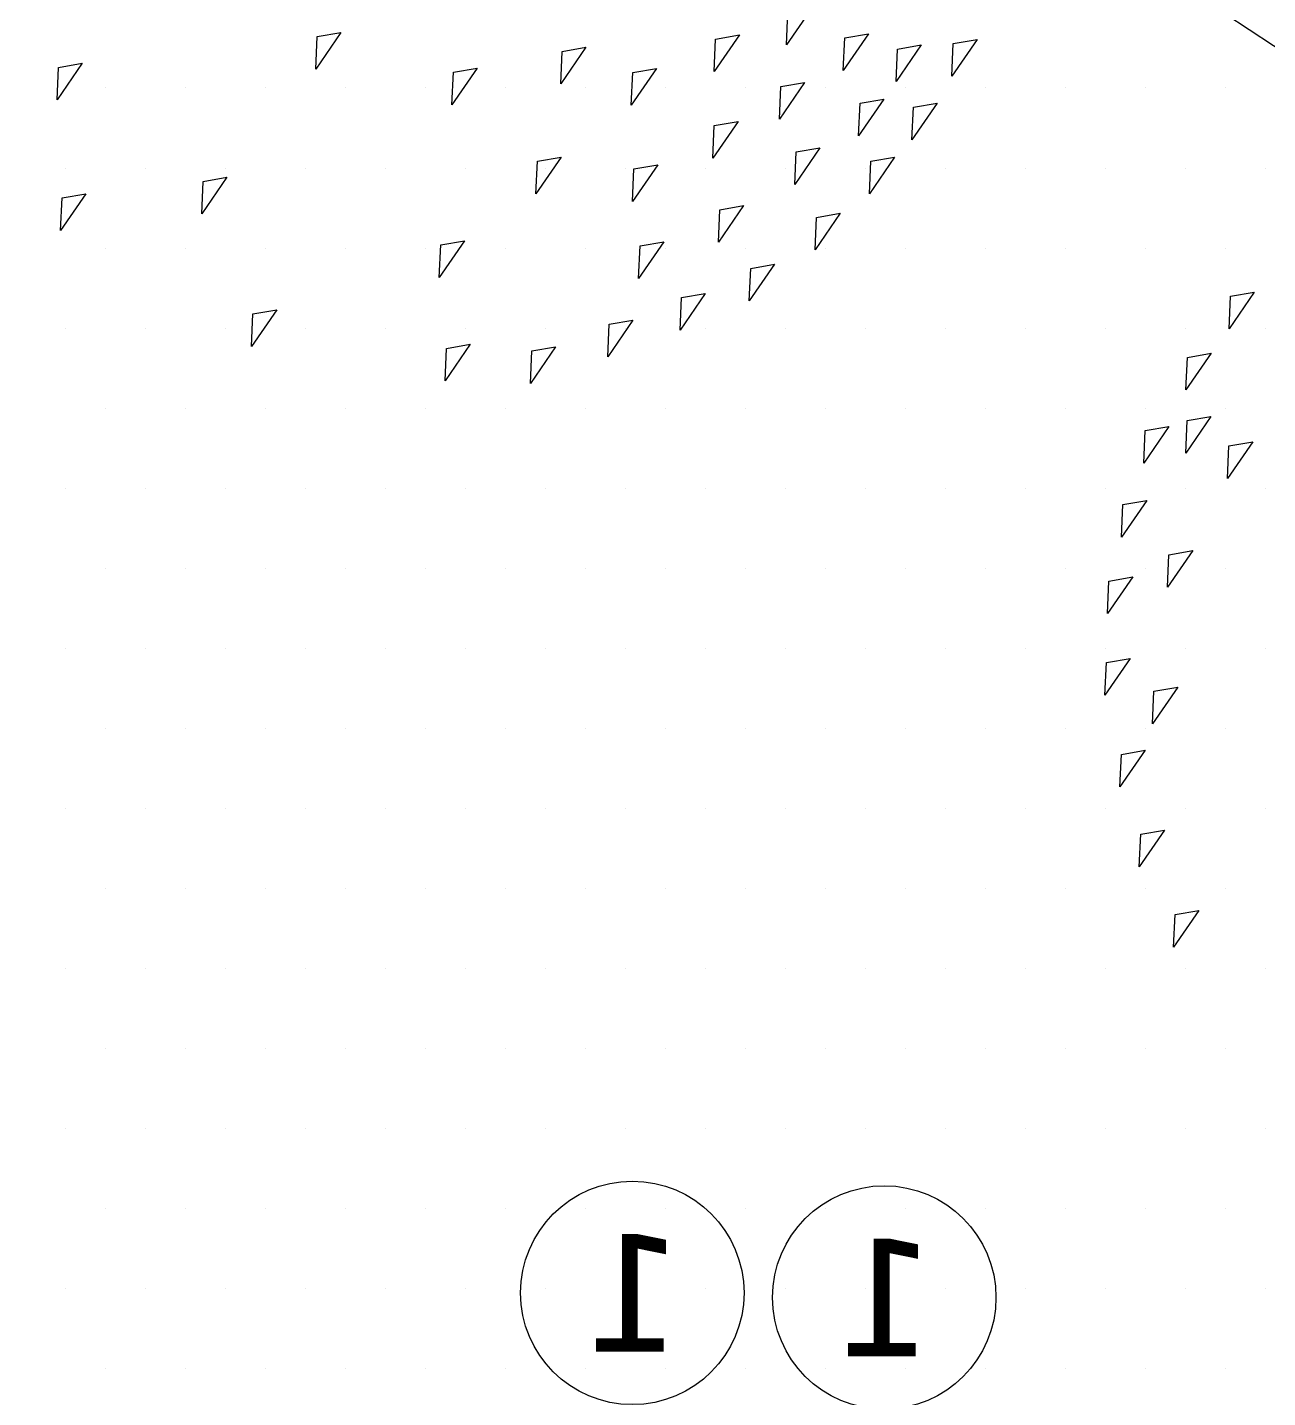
# Model space of a CAD drawing. Header units: millimetres. Extents: x 43168.9 to 43194.6, y -25545.1 to -25543.4.
# Drawn here: x 43171.5051 to 43171.5641, y -25543.7179 to -25543.6527 of the extents above; entities that cross this region are included whole.
import ezdxf
from ezdxf.enums import TextEntityAlignment as Align

# ---------------------------------------------------------------- set-up
doc = ezdxf.new("R2010")
doc.units = ezdxf.units.MM
doc.header["$LTSCALE"] = 200
doc.layers.add('agac_sgh', color=7, linetype='Continuous', true_color=0x244700)
doc.layers.add('cim_sgh', color=7, linetype='Continuous', true_color=0x248f00)
doc.layers.add('vaziyet-01_sgh', color=33, linetype='Continuous')
doc.styles.add('text1', font='VERDANA.TTF')

msp = doc.modelspace()

# ---------------------------------------------------------------- linework, layer by layer
at = {"linetype": 'Continuous'}
for centre in [(43171.533879, -25543.712919), (43171.545879, -25543.713137)]:
    msp.add_circle(centre, 0.00532, dxfattribs=at)
at = {"layer": 'agac_sgh', "color": 0}
for p, q in [((43171.542423, -25543.65176), (43171.541224, -25543.653506)), ((43171.541224, -25543.653506), (43171.541291, -25543.651956)), ((43171.52, -25543.652916), (43171.518801, -25543.654661)), ((43171.518801, -25543.654661), (43171.518868, -25543.653112)), ((43171.518868, -25543.653112), (43171.52, -25543.652916)), ((43171.538977, -25543.653033), (43171.537778, -25543.654779)), ((43171.537778, -25543.654779), (43171.537845, -25543.653229)), ((43171.537845, -25543.653229), (43171.538977, -25543.653033)), ((43171.545127, -25543.652983), (43171.543928, -25543.654728)), ((43171.543928, -25543.654728), (43171.543995, -25543.653179)), ((43171.543995, -25543.653179), (43171.545127, -25543.652983)), ((43171.550296, -25543.653247), (43171.549097, -25543.654992)), ((43171.549097, -25543.654992), (43171.549164, -25543.653443)), ((43171.549164, -25543.653443), (43171.550296, -25543.653247)), ((43171.53167, -25543.653622), (43171.530471, -25543.655368)), ((43171.530471, -25543.655368), (43171.530538, -25543.653818)), ((43171.530538, -25543.653818), (43171.53167, -25543.653622)), ((43171.547642, -25543.653513), (43171.546443, -25543.655259)), ((43171.546443, -25543.655259), (43171.546511, -25543.653709)), ((43171.546511, -25543.653709), (43171.547642, -25543.653513)), ((43171.507681, -25543.654384), (43171.506482, -25543.656129)), ((43171.506482, -25543.656129), (43171.506549, -25543.65458)), ((43171.506549, -25543.65458), (43171.507681, -25543.654384)), ((43171.526489, -25543.654616), (43171.52529, -25543.656362)), ((43171.525357, -25543.654812), (43171.526489, -25543.654616)), ((43171.535028, -25543.654635), (43171.533829, -25543.65638)), ((43171.533896, -25543.654831), (43171.535028, -25543.654635)), ((43171.52529, -25543.656362), (43171.525357, -25543.654812)), ((43171.533829, -25543.65638), (43171.533896, -25543.654831)), ((43171.542084, -25543.655297), (43171.540885, -25543.657042)), ((43171.540952, -25543.655493), (43171.542084, -25543.655297)), ((43171.540885, -25543.657042), (43171.540952, -25543.655493)), ((43171.545857, -25543.656093), (43171.544658, -25543.657838)), ((43171.544658, -25543.657838), (43171.544725, -25543.656289)), ((43171.544725, -25543.656289), (43171.545857, -25543.656093)), ((43171.548397, -25543.656281), (43171.547198, -25543.658026)), ((43171.547198, -25543.658026), (43171.547265, -25543.656477)), ((43171.547265, -25543.656477), (43171.548397, -25543.656281)), ((43171.538914, -25543.65715), (43171.537715, -25543.658896)), ((43171.537715, -25543.658896), (43171.537782, -25543.657346)), ((43171.537782, -25543.657346), (43171.538914, -25543.65715)), ((43171.542813, -25543.658407), (43171.541614, -25543.660153)), ((43171.541614, -25543.660153), (43171.541681, -25543.658603)), ((43171.541681, -25543.658603), (43171.542813, -25543.658407)), ((43171.530488, -25543.658851), (43171.529289, -25543.660596)), ((43171.529289, -25543.660596), (43171.529356, -25543.659047)), ((43171.529356, -25543.659047), (43171.530488, -25543.658851)), ((43171.535091, -25543.659213), (43171.533892, -25543.660958)), ((43171.533959, -25543.659409), (43171.535091, -25543.659213)), ((43171.546372, -25543.658854), (43171.545173, -25543.660599)), ((43171.545173, -25543.660599), (43171.54524, -25543.65905)), ((43171.54524, -25543.65905), (43171.546372, -25543.658854)), ((43171.514574, -25543.659809), (43171.513375, -25543.661555)), ((43171.513442, -25543.660005), (43171.514574, -25543.659809)), ((43171.533892, -25543.660958), (43171.533959, -25543.659409)), ((43171.50785, -25543.660597), (43171.506651, -25543.662342)), ((43171.506718, -25543.660793), (43171.50785, -25543.660597)), ((43171.513375, -25543.661555), (43171.513442, -25543.660005)), ((43171.506651, -25543.662342), (43171.506718, -25543.660793)), ((43171.539179, -25543.661162), (43171.537979, -25543.662907)), ((43171.538047, -25543.661358), (43171.539179, -25543.661162)), ((43171.537979, -25543.662907), (43171.538047, -25543.661358)), ((43171.543782, -25543.661524), (43171.542583, -25543.66327)), ((43171.542583, -25543.66327), (43171.54265, -25543.66172)), ((43171.54265, -25543.66172), (43171.543782, -25543.661524)), ((43171.525885, -25543.662836), (43171.524686, -25543.664581)), ((43171.524686, -25543.664581), (43171.524753, -25543.663032)), ((43171.524753, -25543.663032), (43171.525885, -25543.662836)), ((43171.53538, -25543.662882), (43171.534181, -25543.664628)), ((43171.534181, -25543.664628), (43171.534249, -25543.663078)), ((43171.534249, -25543.663078), (43171.53538, -25543.662882)), ((43171.54065, -25543.66395), (43171.539451, -25543.665696)), ((43171.539451, -25543.665696), (43171.539518, -25543.664146)), ((43171.539518, -25543.664146), (43171.54065, -25543.66395)), ((43171.537355, -25543.665342), (43171.536156, -25543.667088)), ((43171.536156, -25543.667088), (43171.536223, -25543.665538)), ((43171.536223, -25543.665538), (43171.537355, -25543.665342)), ((43171.563498, -25543.665273), (43171.562299, -25543.667018)), ((43171.562299, -25543.667018), (43171.562366, -25543.665469)), ((43171.562366, -25543.665469), (43171.563498, -25543.665273)), ((43171.516943, -25543.666123), (43171.515744, -25543.667869)), ((43171.515744, -25543.667869), (43171.515811, -25543.666319)), ((43171.515811, -25543.666319), (43171.516943, -25543.666123)), ((43171.533909, -25543.666615), (43171.53271, -25543.668361)), ((43171.53271, -25543.668361), (43171.532777, -25543.666811)), ((43171.532777, -25543.666811), (43171.533909, -25543.666615)), ((43171.526162, -25543.667763), (43171.524963, -25543.669509)), ((43171.52503, -25543.667959), (43171.526162, -25543.667763)), ((43171.524963, -25543.669509), (43171.52503, -25543.667959)), ((43171.530224, -25543.667881), (43171.529025, -25543.669627)), ((43171.529025, -25543.669627), (43171.529092, -25543.668077)), ((43171.529092, -25543.668077), (43171.530224, -25543.667881)), ((43171.561448, -25543.668188), (43171.560249, -25543.669933)), ((43171.560249, -25543.669933), (43171.560316, -25543.668384)), ((43171.560316, -25543.668384), (43171.561448, -25543.668188)), ((43171.559436, -25543.671676), (43171.558237, -25543.673421)), ((43171.558304, -25543.671872), (43171.559436, -25543.671676)), ((43171.56144, -25543.6712), (43171.560241, -25543.672946)), ((43171.560241, -25543.672946), (43171.560308, -25543.671396)), ((43171.560308, -25543.671396), (43171.56144, -25543.6712)), ((43171.558237, -25543.673421), (43171.558304, -25543.671872)), ((43171.563427, -25543.672402), (43171.562228, -25543.674147)), ((43171.562228, -25543.674147), (43171.562295, -25543.672598)), ((43171.562295, -25543.672598), (43171.563427, -25543.672402)), ((43171.55838, -25543.675192), (43171.557181, -25543.676937)), ((43171.557181, -25543.676937), (43171.557248, -25543.675388)), ((43171.557248, -25543.675388), (43171.55838, -25543.675192)), ((43171.560572, -25543.677582), (43171.559373, -25543.679327)), ((43171.55944, -25543.677778), (43171.560572, -25543.677582)), ((43171.559373, -25543.679327), (43171.55944, -25543.677778)), ((43171.557713, -25543.678834), (43171.556514, -25543.680579)), ((43171.556581, -25543.67903), (43171.557713, -25543.678834)), ((43171.556514, -25543.680579), (43171.556581, -25543.67903)), ((43171.557587, -25543.68272), (43171.556388, -25543.684465)), ((43171.556456, -25543.682916), (43171.557587, -25543.68272)), ((43171.556388, -25543.684465), (43171.556456, -25543.682916)), ((43171.559855, -25543.684082), (43171.558656, -25543.685828)), ((43171.558724, -25543.684278), (43171.559855, -25543.684082)), ((43171.558656, -25543.685828), (43171.558724, -25543.684278)), ((43171.558304, -25543.687088), (43171.557105, -25543.688833)), ((43171.557105, -25543.688833), (43171.557172, -25543.687284)), ((43171.557172, -25543.687284), (43171.558304, -25543.687088)), ((43171.559223, -25543.69089), (43171.558023, -25543.692635)), ((43171.558023, -25543.692635), (43171.558091, -25543.691086)), ((43171.558091, -25543.691086), (43171.559223, -25543.69089)), ((43171.560858, -25543.694713), (43171.559658, -25543.696458)), ((43171.559658, -25543.696458), (43171.559726, -25543.694909)), ((43171.559726, -25543.694909), (43171.560858, -25543.694713))]:
    msp.add_line(p, q, dxfattribs=at)
at = {"layer": 'cim_sgh'}
for p, q in [((43171.50878, -25543.65556), (43171.50878, -25543.65556)), ((43171.51259, -25543.65556), (43171.51259, -25543.65556)), ((43171.5164, -25543.65556), (43171.5164, -25543.65556)), ((43171.52021, -25543.65556), (43171.52021, -25543.65556)), ((43171.52402, -25543.65556), (43171.52402, -25543.65556)), ((43171.52783, -25543.65556), (43171.52783, -25543.65556)), ((43171.53164, -25543.65556), (43171.53164, -25543.65556)), ((43171.53545, -25543.65556), (43171.53545, -25543.65556)), ((43171.53926, -25543.65556), (43171.53926, -25543.65556)), ((43171.54307, -25543.65556), (43171.54307, -25543.65556)), ((43171.54688, -25543.65556), (43171.54688, -25543.65556)), ((43171.55069, -25543.65556), (43171.55069, -25543.65556)), ((43171.5545, -25543.65556), (43171.5545, -25543.65556)), ((43171.55831, -25543.65556), (43171.55831, -25543.65556)), ((43171.56212, -25543.65556), (43171.56212, -25543.65556)), ((43171.506875, -25543.65937), (43171.506875, -25543.65937)), ((43171.510685, -25543.65937), (43171.510685, -25543.65937)), ((43171.514495, -25543.65937), (43171.514495, -25543.65937)), ((43171.518305, -25543.65937), (43171.518305, -25543.65937)), ((43171.522115, -25543.65937), (43171.522115, -25543.65937)), ((43171.525925, -25543.65937), (43171.525925, -25543.65937)), ((43171.529735, -25543.65937), (43171.529735, -25543.65937)), ((43171.533545, -25543.65937), (43171.533545, -25543.65937)), ((43171.537355, -25543.65937), (43171.537355, -25543.65937)), ((43171.541165, -25543.65937), (43171.541165, -25543.65937)), ((43171.544975, -25543.65937), (43171.544975, -25543.65937)), ((43171.548785, -25543.65937), (43171.548785, -25543.65937)), ((43171.552595, -25543.65937), (43171.552595, -25543.65937)), ((43171.556405, -25543.65937), (43171.556405, -25543.65937)), ((43171.560215, -25543.65937), (43171.560215, -25543.65937)), ((43171.564025, -25543.65937), (43171.564025, -25543.65937)), ((43171.50878, -25543.66318), (43171.50878, -25543.66318)), ((43171.51259, -25543.66318), (43171.51259, -25543.66318)), ((43171.5164, -25543.66318), (43171.5164, -25543.66318)), ((43171.52021, -25543.66318), (43171.52021, -25543.66318)), ((43171.52402, -25543.66318), (43171.52402, -25543.66318)), ((43171.52783, -25543.66318), (43171.52783, -25543.66318)), ((43171.53164, -25543.66318), (43171.53164, -25543.66318)), ((43171.53545, -25543.66318), (43171.53545, -25543.66318)), ((43171.53926, -25543.66318), (43171.53926, -25543.66318)), ((43171.54307, -25543.66318), (43171.54307, -25543.66318)), ((43171.54688, -25543.66318), (43171.54688, -25543.66318)), ((43171.55069, -25543.66318), (43171.55069, -25543.66318)), ((43171.5545, -25543.66318), (43171.5545, -25543.66318)), ((43171.55831, -25543.66318), (43171.55831, -25543.66318)), ((43171.56212, -25543.66318), (43171.56212, -25543.66318)), ((43171.506875, -25543.66699), (43171.506875, -25543.66699)), ((43171.510685, -25543.66699), (43171.510685, -25543.66699)), ((43171.514495, -25543.66699), (43171.514495, -25543.66699)), ((43171.518305, -25543.66699), (43171.518305, -25543.66699)), ((43171.522115, -25543.66699), (43171.522115, -25543.66699)), ((43171.525925, -25543.66699), (43171.525925, -25543.66699)), ((43171.529735, -25543.66699), (43171.529735, -25543.66699)), ((43171.533545, -25543.66699), (43171.533545, -25543.66699)), ((43171.537355, -25543.66699), (43171.537355, -25543.66699)), ((43171.541165, -25543.66699), (43171.541165, -25543.66699)), ((43171.544975, -25543.66699), (43171.544975, -25543.66699)), ((43171.548785, -25543.66699), (43171.548785, -25543.66699)), ((43171.552595, -25543.66699), (43171.552595, -25543.66699)), ((43171.556405, -25543.66699), (43171.556405, -25543.66699)), ((43171.560215, -25543.66699), (43171.560215, -25543.66699)), ((43171.564025, -25543.66699), (43171.564025, -25543.66699)), ((43171.50878, -25543.6708), (43171.50878, -25543.6708)), ((43171.51259, -25543.6708), (43171.51259, -25543.6708)), ((43171.5164, -25543.6708), (43171.5164, -25543.6708)), ((43171.52021, -25543.6708), (43171.52021, -25543.6708)), ((43171.52402, -25543.6708), (43171.52402, -25543.6708)), ((43171.52783, -25543.6708), (43171.52783, -25543.6708)), ((43171.53164, -25543.6708), (43171.53164, -25543.6708)), ((43171.53545, -25543.6708), (43171.53545, -25543.6708)), ((43171.53926, -25543.6708), (43171.53926, -25543.6708)), ((43171.54307, -25543.6708), (43171.54307, -25543.6708)), ((43171.54688, -25543.6708), (43171.54688, -25543.6708)), ((43171.55069, -25543.6708), (43171.55069, -25543.6708)), ((43171.5545, -25543.6708), (43171.5545, -25543.6708)), ((43171.55831, -25543.6708), (43171.55831, -25543.6708)), ((43171.56212, -25543.6708), (43171.56212, -25543.6708)), ((43171.506875, -25543.67461), (43171.506875, -25543.67461)), ((43171.510685, -25543.67461), (43171.510685, -25543.67461)), ((43171.514495, -25543.67461), (43171.514495, -25543.67461)), ((43171.518305, -25543.67461), (43171.518305, -25543.67461)), ((43171.522115, -25543.67461), (43171.522115, -25543.67461)), ((43171.525925, -25543.67461), (43171.525925, -25543.67461)), ((43171.529735, -25543.67461), (43171.529735, -25543.67461)), ((43171.533545, -25543.67461), (43171.533545, -25543.67461)), ((43171.537355, -25543.67461), (43171.537355, -25543.67461)), ((43171.541165, -25543.67461), (43171.541165, -25543.67461)), ((43171.544975, -25543.67461), (43171.544975, -25543.67461)), ((43171.548785, -25543.67461), (43171.548785, -25543.67461)), ((43171.552595, -25543.67461), (43171.552595, -25543.67461)), ((43171.556405, -25543.67461), (43171.556405, -25543.67461)), ((43171.560215, -25543.67461), (43171.560215, -25543.67461)), ((43171.564025, -25543.67461), (43171.564025, -25543.67461)), ((43171.50878, -25543.67842), (43171.50878, -25543.67842)), ((43171.51259, -25543.67842), (43171.51259, -25543.67842)), ((43171.5164, -25543.67842), (43171.5164, -25543.67842)), ((43171.52021, -25543.67842), (43171.52021, -25543.67842)), ((43171.52402, -25543.67842), (43171.52402, -25543.67842)), ((43171.52783, -25543.67842), (43171.52783, -25543.67842)), ((43171.53164, -25543.67842), (43171.53164, -25543.67842)), ((43171.53545, -25543.67842), (43171.53545, -25543.67842)), ((43171.53926, -25543.67842), (43171.53926, -25543.67842)), ((43171.54307, -25543.67842), (43171.54307, -25543.67842)), ((43171.54688, -25543.67842), (43171.54688, -25543.67842)), ((43171.55069, -25543.67842), (43171.55069, -25543.67842)), ((43171.5545, -25543.67842), (43171.5545, -25543.67842)), ((43171.55831, -25543.67842), (43171.55831, -25543.67842)), ((43171.56212, -25543.67842), (43171.56212, -25543.67842)), ((43171.506875, -25543.68223), (43171.506875, -25543.68223)), ((43171.510685, -25543.68223), (43171.510685, -25543.68223)), ((43171.514495, -25543.68223), (43171.514495, -25543.68223)), ((43171.518305, -25543.68223), (43171.518305, -25543.68223)), ((43171.522115, -25543.68223), (43171.522115, -25543.68223)), ((43171.525925, -25543.68223), (43171.525925, -25543.68223)), ((43171.529735, -25543.68223), (43171.529735, -25543.68223)), ((43171.533545, -25543.68223), (43171.533545, -25543.68223)), ((43171.537355, -25543.68223), (43171.537355, -25543.68223)), ((43171.541165, -25543.68223), (43171.541165, -25543.68223)), ((43171.544975, -25543.68223), (43171.544975, -25543.68223)), ((43171.548785, -25543.68223), (43171.548785, -25543.68223)), ((43171.552595, -25543.68223), (43171.552595, -25543.68223)), ((43171.556405, -25543.68223), (43171.556405, -25543.68223)), ((43171.560215, -25543.68223), (43171.560215, -25543.68223)), ((43171.564025, -25543.68223), (43171.564025, -25543.68223)), ((43171.50878, -25543.68604), (43171.50878, -25543.68604)), ((43171.51259, -25543.68604), (43171.51259, -25543.68604)), ((43171.5164, -25543.68604), (43171.5164, -25543.68604)), ((43171.52021, -25543.68604), (43171.52021, -25543.68604)), ((43171.52402, -25543.68604), (43171.52402, -25543.68604)), ((43171.52783, -25543.68604), (43171.52783, -25543.68604)), ((43171.53164, -25543.68604), (43171.53164, -25543.68604)), ((43171.53545, -25543.68604), (43171.53545, -25543.68604)), ((43171.53926, -25543.68604), (43171.53926, -25543.68604)), ((43171.54307, -25543.68604), (43171.54307, -25543.68604)), ((43171.54688, -25543.68604), (43171.54688, -25543.68604)), ((43171.55069, -25543.68604), (43171.55069, -25543.68604)), ((43171.5545, -25543.68604), (43171.5545, -25543.68604)), ((43171.55831, -25543.68604), (43171.55831, -25543.68604)), ((43171.56212, -25543.68604), (43171.56212, -25543.68604)), ((43171.506875, -25543.68985), (43171.506875, -25543.68985)), ((43171.510685, -25543.68985), (43171.510685, -25543.68985)), ((43171.514495, -25543.68985), (43171.514495, -25543.68985)), ((43171.518305, -25543.68985), (43171.518305, -25543.68985)), ((43171.522115, -25543.68985), (43171.522115, -25543.68985)), ((43171.525925, -25543.68985), (43171.525925, -25543.68985)), ((43171.529735, -25543.68985), (43171.529735, -25543.68985)), ((43171.533545, -25543.68985), (43171.533545, -25543.68985)), ((43171.537355, -25543.68985), (43171.537355, -25543.68985)), ((43171.541165, -25543.68985), (43171.541165, -25543.68985)), ((43171.544975, -25543.68985), (43171.544975, -25543.68985)), ((43171.548785, -25543.68985), (43171.548785, -25543.68985)), ((43171.552595, -25543.68985), (43171.552595, -25543.68985)), ((43171.556405, -25543.68985), (43171.556405, -25543.68985)), ((43171.560215, -25543.68985), (43171.560215, -25543.68985)), ((43171.564025, -25543.68985), (43171.564025, -25543.68985)), ((43171.50878, -25543.69366), (43171.50878, -25543.69366)), ((43171.51259, -25543.69366), (43171.51259, -25543.69366)), ((43171.5164, -25543.69366), (43171.5164, -25543.69366)), ((43171.52021, -25543.69366), (43171.52021, -25543.69366)), ((43171.52402, -25543.69366), (43171.52402, -25543.69366)), ((43171.52783, -25543.69366), (43171.52783, -25543.69366)), ((43171.53164, -25543.69366), (43171.53164, -25543.69366)), ((43171.53545, -25543.69366), (43171.53545, -25543.69366)), ((43171.53926, -25543.69366), (43171.53926, -25543.69366)), ((43171.54307, -25543.69366), (43171.54307, -25543.69366)), ((43171.54688, -25543.69366), (43171.54688, -25543.69366)), ((43171.55069, -25543.69366), (43171.55069, -25543.69366)), ((43171.5545, -25543.69366), (43171.5545, -25543.69366)), ((43171.55831, -25543.69366), (43171.55831, -25543.69366)), ((43171.56212, -25543.69366), (43171.56212, -25543.69366)), ((43171.506875, -25543.69747), (43171.506875, -25543.69747)), ((43171.510685, -25543.69747), (43171.510685, -25543.69747)), ((43171.514495, -25543.69747), (43171.514495, -25543.69747)), ((43171.518305, -25543.69747), (43171.518305, -25543.69747)), ((43171.522115, -25543.69747), (43171.522115, -25543.69747)), ((43171.525925, -25543.69747), (43171.525925, -25543.69747)), ((43171.529735, -25543.69747), (43171.529735, -25543.69747)), ((43171.533545, -25543.69747), (43171.533545, -25543.69747)), ((43171.537355, -25543.69747), (43171.537355, -25543.69747)), ((43171.541165, -25543.69747), (43171.541165, -25543.69747)), ((43171.544975, -25543.69747), (43171.544975, -25543.69747)), ((43171.548785, -25543.69747), (43171.548785, -25543.69747)), ((43171.552595, -25543.69747), (43171.552595, -25543.69747)), ((43171.556405, -25543.69747), (43171.556405, -25543.69747)), ((43171.560215, -25543.69747), (43171.560215, -25543.69747)), ((43171.564025, -25543.69747), (43171.564025, -25543.69747)), ((43171.50878, -25543.70128), (43171.50878, -25543.70128)), ((43171.51259, -25543.70128), (43171.51259, -25543.70128)), ((43171.5164, -25543.70128), (43171.5164, -25543.70128)), ((43171.52021, -25543.70128), (43171.52021, -25543.70128)), ((43171.52402, -25543.70128), (43171.52402, -25543.70128)), ((43171.52783, -25543.70128), (43171.52783, -25543.70128)), ((43171.53164, -25543.70128), (43171.53164, -25543.70128)), ((43171.53545, -25543.70128), (43171.53545, -25543.70128)), ((43171.53926, -25543.70128), (43171.53926, -25543.70128)), ((43171.54307, -25543.70128), (43171.54307, -25543.70128)), ((43171.54688, -25543.70128), (43171.54688, -25543.70128)), ((43171.55069, -25543.70128), (43171.55069, -25543.70128)), ((43171.5545, -25543.70128), (43171.5545, -25543.70128)), ((43171.55831, -25543.70128), (43171.55831, -25543.70128)), ((43171.56212, -25543.70128), (43171.56212, -25543.70128)), ((43171.506875, -25543.70509), (43171.506875, -25543.70509)), ((43171.510685, -25543.70509), (43171.510685, -25543.70509)), ((43171.514495, -25543.70509), (43171.514495, -25543.70509)), ((43171.518305, -25543.70509), (43171.518305, -25543.70509)), ((43171.522115, -25543.70509), (43171.522115, -25543.70509)), ((43171.525925, -25543.70509), (43171.525925, -25543.70509)), ((43171.529735, -25543.70509), (43171.529735, -25543.70509)), ((43171.533545, -25543.70509), (43171.533545, -25543.70509)), ((43171.537355, -25543.70509), (43171.537355, -25543.70509)), ((43171.541165, -25543.70509), (43171.541165, -25543.70509)), ((43171.544975, -25543.70509), (43171.544975, -25543.70509)), ((43171.548785, -25543.70509), (43171.548785, -25543.70509)), ((43171.552595, -25543.70509), (43171.552595, -25543.70509)), ((43171.556405, -25543.70509), (43171.556405, -25543.70509)), ((43171.560215, -25543.70509), (43171.560215, -25543.70509)), ((43171.564025, -25543.70509), (43171.564025, -25543.70509)), ((43171.50878, -25543.7089), (43171.50878, -25543.7089)), ((43171.51259, -25543.7089), (43171.51259, -25543.7089)), ((43171.5164, -25543.7089), (43171.5164, -25543.7089)), ((43171.52021, -25543.7089), (43171.52021, -25543.7089)), ((43171.52402, -25543.7089), (43171.52402, -25543.7089)), ((43171.52783, -25543.7089), (43171.52783, -25543.7089)), ((43171.53164, -25543.7089), (43171.53164, -25543.7089)), ((43171.53545, -25543.7089), (43171.53545, -25543.7089)), ((43171.53926, -25543.7089), (43171.53926, -25543.7089)), ((43171.54307, -25543.7089), (43171.54307, -25543.7089)), ((43171.54688, -25543.7089), (43171.54688, -25543.7089)), ((43171.55069, -25543.7089), (43171.55069, -25543.7089)), ((43171.5545, -25543.7089), (43171.5545, -25543.7089)), ((43171.55831, -25543.7089), (43171.55831, -25543.7089)), ((43171.56212, -25543.7089), (43171.56212, -25543.7089)), ((43171.506875, -25543.71271), (43171.506875, -25543.71271)), ((43171.510685, -25543.71271), (43171.510685, -25543.71271)), ((43171.514495, -25543.71271), (43171.514495, -25543.71271)), ((43171.518305, -25543.71271), (43171.518305, -25543.71271)), ((43171.522115, -25543.71271), (43171.522115, -25543.71271)), ((43171.525925, -25543.71271), (43171.525925, -25543.71271)), ((43171.529735, -25543.71271), (43171.529735, -25543.71271)), ((43171.533545, -25543.71271), (43171.533545, -25543.71271)), ((43171.537355, -25543.71271), (43171.537355, -25543.71271)), ((43171.541165, -25543.71271), (43171.541165, -25543.71271)), ((43171.544975, -25543.71271), (43171.544975, -25543.71271)), ((43171.548785, -25543.71271), (43171.548785, -25543.71271)), ((43171.552595, -25543.71271), (43171.552595, -25543.71271)), ((43171.556405, -25543.71271), (43171.556405, -25543.71271)), ((43171.560215, -25543.71271), (43171.560215, -25543.71271)), ((43171.564025, -25543.71271), (43171.564025, -25543.71271)), ((43171.50878, -25543.71652), (43171.50878, -25543.71652)), ((43171.51259, -25543.71652), (43171.51259, -25543.71652)), ((43171.5164, -25543.71652), (43171.5164, -25543.71652)), ((43171.52021, -25543.71652), (43171.52021, -25543.71652)), ((43171.52402, -25543.71652), (43171.52402, -25543.71652)), ((43171.52783, -25543.71652), (43171.52783, -25543.71652)), ((43171.53164, -25543.71652), (43171.53164, -25543.71652)), ((43171.53545, -25543.71652), (43171.53545, -25543.71652)), ((43171.53926, -25543.71652), (43171.53926, -25543.71652)), ((43171.54307, -25543.71652), (43171.54307, -25543.71652)), ((43171.54688, -25543.71652), (43171.54688, -25543.71652)), ((43171.55069, -25543.71652), (43171.55069, -25543.71652)), ((43171.5545, -25543.71652), (43171.5545, -25543.71652)), ((43171.55831, -25543.71652), (43171.55831, -25543.71652)), ((43171.56212, -25543.71652), (43171.56212, -25543.71652))]:
    msp.add_line(p, q, dxfattribs=at)
at = {"layer": 'vaziyet-01_sgh'}
msp.add_line((43171.482483, -25543.599511), (43171.656963, -25543.714566), dxfattribs=at)

# ---------------------------------------------------------------- texts
at = {"linetype": 'Continuous', "style": 'text1', "text_generation_flag": 4}
for p in [(43171.533879, -25543.712919), (43171.545879, -25543.713137)]:
    msp.add_attdef('1', text='', height=0.0056, rotation=180, dxfattribs=at).set_placement(p, align=Align.MIDDLE)

doc.saveas('drawing.dxf')
